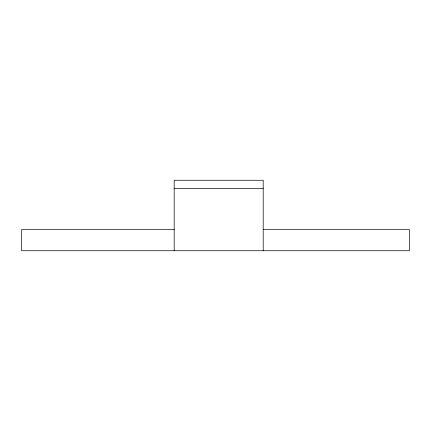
<?xml version="1.0" encoding="UTF-8"?>
<svg xmlns="http://www.w3.org/2000/svg" width="431" height="431" viewBox="0 0 431 431"><rect width="100%" height="100%" fill="white"/><g stroke="black" fill="none" stroke-linecap="round" stroke-linejoin="round"><path stroke-width="0.65" d="M174.172 188.568L263.196 188.568M174.345 229.594L21.55 229.594L21.55 250.74L409.45 250.74L409.45 229.594L263.196 229.594M263.196 250.74L263.196 180.26L174.172 180.26L174.172 250.74"/></g></svg>
